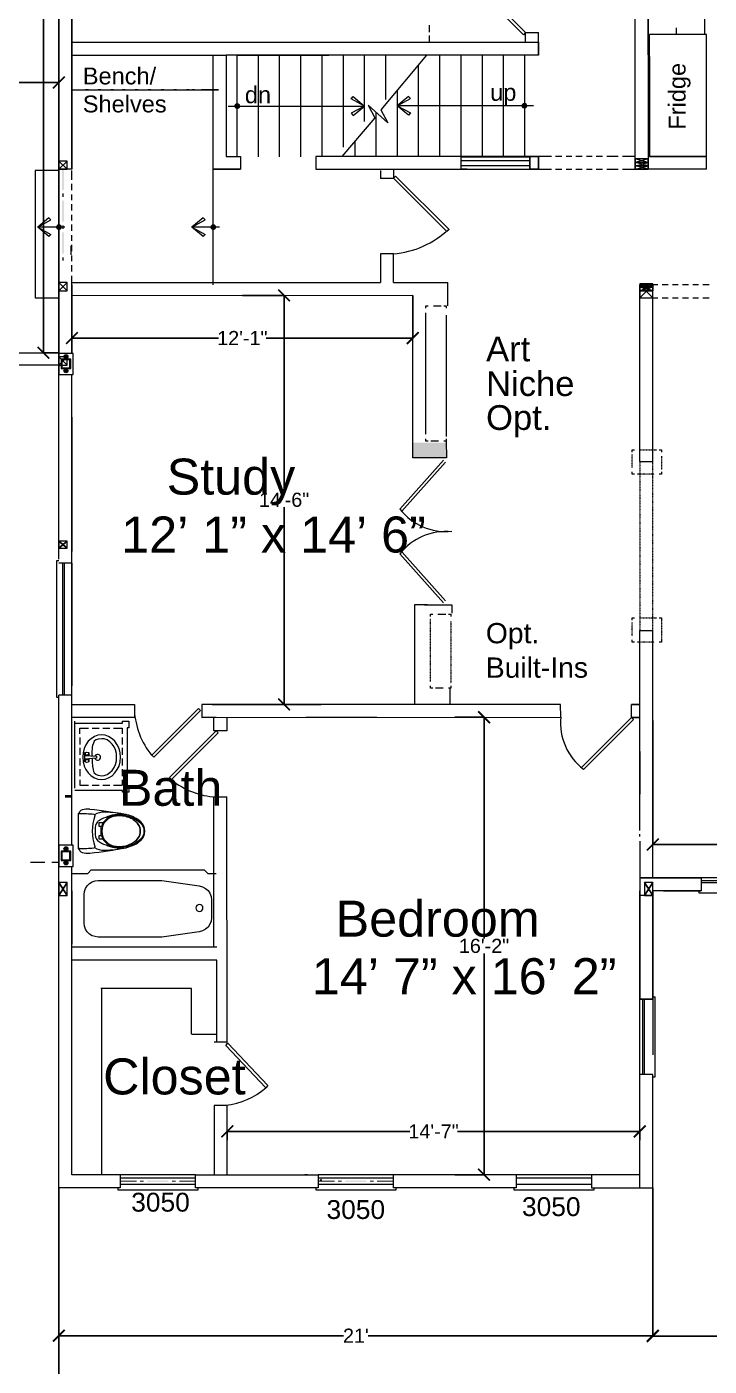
# Model space of a CAD drawing. Header units: inches. Extents: x 38 to 8673, y 1 to 7200.
# Drawn here: x 4279 to 4568, y 742 to 1310 of the extents above; entities that cross this region are included whole.
import ezdxf

# ---------------------------------------------------------------- set-up
doc = ezdxf.new("R2010")
doc.units = ezdxf.units.IN
doc.header["$MEASUREMENT"] = 0
doc.linetypes.add('ACAD_ISO02W100', pattern=[15, 12, -3])
doc.layers.add('PDF2_Layer 1', color=7, linetype='Continuous', true_color=0xffffff)
doc.layers.add('PDF2_Text', color=7, linetype='Continuous')
doc.layers.add('PDF_Text', color=7, linetype='Continuous')
doc.styles.add('PDF Arial', font='arial.ttf')
doc.styles.get("Standard").update_dxf_attribs({"font": 'arial.ttf'})
doc.dimstyles.get("Standard").update_dxf_attribs({"dimtxt": 6, "dimasz": 5, "dimexe": 0.18, "dimexo": 0.0625, "dimgap": 0.09, "dimtad": 0, "dimtih": 1, "dimtoh": 1, "dimdec": 0, "dimzin": 0, "dimdsep": 46, "dimlunit": 4, "dimtxsty": 'Standard', "dimblk": 'ARCHTICK', "dimcen": 0.09, "dimclrd": 3, "dimclre": 3, "dimclrt": 1, "dimadec": 0, "dimazin": 0, "dimtfac": 1, "dimtdec": 0, "dimtofl": 0, "dimtmove": 0, "dimatfit": 3, "dimfxl": 100, "dimtolj": 1, "dimtzin": 0, "dimarcsym": 0})

# ---------------------------------------------------------------- blocks, each defined once
blk = doc.blocks.new('_ArchTick')
at = {"color": 0, "linetype": 'ByBlock', "const_width": 0.15}
blk.add_lwpolyline([(-0.5, -0.5), (0.5, 0.5)], dxfattribs=at)
blk = doc.blocks.new('*D24')
at = {"color": 3, "lineweight": -2, "transparency": 16777216}
for p, q in [((4363.89, 837.52), (4363.89, 841.35)), ((4363.89, 841.17), (4441.28, 841.17)), ((4538.9, 841.17), (4461.51, 841.17)), ((4538.9, 837.52), (4538.9, 841.35))]:
    blk.add_line(p, q, dxfattribs=at)
at = {"layer": 'Defpoints', "color": 0, "transparency": 16777216}
for p in [(4538.9, 841.17), (4363.89, 837.46), (4538.9, 837.46)]:
    blk.add_point(p, dxfattribs=at)
at = {"color": 3, "lineweight": -2, "transparency": 16777216, "xscale": 5, "yscale": 5, "zscale": 5, "rotation": 180}
blk.add_blockref('_ArchTick', (4363.89, 841.17), dxfattribs=at)
at = {"color": 3, "lineweight": -2, "transparency": 16777216, "xscale": 5, "yscale": 5, "zscale": 5}
blk.add_blockref('_ArchTick', (4538.9, 841.17), dxfattribs=at)
at = {"color": 1, "transparency": 16777216, "insert": (4451.39, 841.17), "char_height": 6, "attachment_point": 5}
blk.add_mtext('\\A1;14\'-7"', dxfattribs=at)
blk = doc.blocks.new('*D25')
at = {"color": 3, "lineweight": -2, "transparency": 16777216}
for p, q in [((4460.38, 1016.89), (4472.98, 1016.89)), ((4472.8, 1016.89), (4472.8, 923)), ((4472.8, 822.81), (4472.8, 916.69)), ((4460.48, 822.81), (4472.98, 822.81))]:
    blk.add_line(p, q, dxfattribs=at)
at = {"layer": 'Defpoints', "color": 0, "transparency": 16777216}
for p in [(4460.32, 1016.89), (4472.8, 1016.89), (4460.42, 822.81)]:
    blk.add_point(p, dxfattribs=at)
at = {"color": 3, "lineweight": -2, "transparency": 16777216, "xscale": 5, "yscale": 5, "zscale": 5}
for p, rotation in [((4472.8, 1016.89), 90), ((4472.8, 822.81), 270)]:
    blk.add_blockref('_ArchTick', p, dxfattribs=dict(at, rotation=rotation))
at = {"color": 1, "transparency": 16777216, "insert": (4472.8, 919.85), "char_height": 6, "attachment_point": 5}
blk.add_mtext('\\A1;16\'-2"', dxfattribs=at)
blk = doc.blocks.new('*D26')
at = {"color": 3, "lineweight": -2, "transparency": 16777216}
for p, q in [((4297.94, 1195.75), (4297.94, 1177.6)), ((4442.57, 1195.9), (4442.57, 1177.6)), ((4297.94, 1177.78), (4360.14, 1177.78)), ((4442.57, 1177.78), (4380.37, 1177.78))]:
    blk.add_line(p, q, dxfattribs=at)
at = {"layer": 'Defpoints', "color": 0, "transparency": 16777216}
for p in [(4297.94, 1195.81), (4442.57, 1195.97), (4442.57, 1177.78)]:
    blk.add_point(p, dxfattribs=at)
at = {"color": 3, "lineweight": -2, "transparency": 16777216, "xscale": 5, "yscale": 5, "zscale": 5, "rotation": 180}
blk.add_blockref('_ArchTick', (4297.94, 1177.78), dxfattribs=at)
at = {"color": 3, "lineweight": -2, "transparency": 16777216, "xscale": 5, "yscale": 5, "zscale": 5}
blk.add_blockref('_ArchTick', (4442.57, 1177.78), dxfattribs=at)
at = {"color": 1, "transparency": 16777216, "insert": (4370.26, 1177.78), "char_height": 6, "attachment_point": 5}
blk.add_mtext('\\A1;12\'-1"', dxfattribs=at)
blk = doc.blocks.new('*D27')
at = {"color": 3, "lineweight": -2, "transparency": 16777216}
for p, q in [((4370.32, 1195.89), (4388.16, 1195.89)), ((4387.98, 1195.89), (4387.98, 1112.27)), ((4387.98, 1022.35), (4387.98, 1105.97)), ((4370.32, 1022.35), (4388.16, 1022.35))]:
    blk.add_line(p, q, dxfattribs=at)
at = {"layer": 'Defpoints', "color": 0, "transparency": 16777216}
for p in [(4370.26, 1195.89), (4370.26, 1022.35), (4387.98, 1022.35)]:
    blk.add_point(p, dxfattribs=at)
at = {"color": 3, "lineweight": -2, "transparency": 16777216, "xscale": 5, "yscale": 5, "zscale": 5}
for p, rotation in [((4387.98, 1195.89), 90), ((4387.98, 1022.35), 270)]:
    blk.add_blockref('_ArchTick', p, dxfattribs=dict(at, rotation=rotation))
at = {"color": 1, "transparency": 16777216, "insert": (4387.98, 1109.12), "char_height": 6, "attachment_point": 5}
blk.add_mtext('\\A1;14\'-6"', dxfattribs=at)
blk = doc.blocks.new('*D30')
at = {"color": 3, "lineweight": -2, "transparency": 16777216}
for p, q in [((4544.42, 1001.18), (4544.42, 962.75)), ((4710.42, 1001.79), (4710.42, 962.75)), ((4544.42, 962.93), (4614.97, 962.93)), ((4710.42, 962.93), (4639.86, 962.93))]:
    blk.add_line(p, q, dxfattribs=at)
at = {"layer": 'Defpoints', "color": 0, "transparency": 16777216}
for p in [(4544.42, 1001.24), (4710.42, 1001.85), (4710.42, 962.93)]:
    blk.add_point(p, dxfattribs=at)
at = {"color": 3, "lineweight": -2, "transparency": 16777216, "xscale": 5, "yscale": 5, "zscale": 5, "rotation": 180}
blk.add_blockref('_ArchTick', (4544.42, 962.93), dxfattribs=at)
at = {"color": 3, "lineweight": -2, "transparency": 16777216, "xscale": 5, "yscale": 5, "zscale": 5}
blk.add_blockref('_ArchTick', (4710.42, 962.93), dxfattribs=at)
at = {"color": 1, "transparency": 16777216, "insert": (4627.42, 962.93), "char_height": 6, "attachment_point": 5}
blk.add_mtext('\\A1;13\'-10"', dxfattribs=at)
blk = doc.blocks.new('*D40')
at = {"color": 3, "lineweight": -2, "transparency": 16777216}
for p, q in [((3714.5, 1171.61), (3714.5, 1286.4)), ((3714.5, 1286.22), (3992.94, 1286.22)), ((4292.42, 1286.22), (4013.97, 1286.22)), ((4292.42, 1171.61), (4292.42, 1286.4))]:
    blk.add_line(p, q, dxfattribs=at)
at = {"layer": 'Defpoints', "color": 0, "transparency": 16777216}
for p in [(4292.42, 1286.22), (3714.5, 1171.54), (4292.42, 1171.54)]:
    blk.add_point(p, dxfattribs=at)
at = {"color": 3, "lineweight": -2, "transparency": 16777216, "xscale": 5, "yscale": 5, "zscale": 5, "rotation": 180}
blk.add_blockref('_ArchTick', (3714.5, 1286.22), dxfattribs=at)
at = {"color": 3, "lineweight": -2, "transparency": 16777216, "xscale": 5, "yscale": 5, "zscale": 5}
blk.add_blockref('_ArchTick', (4292.42, 1286.22), dxfattribs=at)
at = {"color": 1, "transparency": 16777216, "insert": (4003.46, 1286.22), "char_height": 6, "attachment_point": 5}
blk.add_mtext('\\A1;48\'-2"', dxfattribs=at)
blk = doc.blocks.new('*D41')
at = {"color": 3, "lineweight": -2, "transparency": 16777216}
for p, q in [((4292.42, 817.23), (4292.42, 754.31)), ((4544.42, 817.23), (4544.42, 754.31)), ((4292.42, 754.49), (4413.19, 754.49)), ((4544.42, 754.49), (4423.65, 754.49))]:
    blk.add_line(p, q, dxfattribs=at)
at = {"layer": 'Defpoints', "color": 0, "transparency": 16777216}
for p in [(4292.42, 817.29), (4544.42, 817.29), (4544.42, 754.49)]:
    blk.add_point(p, dxfattribs=at)
at = {"color": 3, "lineweight": -2, "transparency": 16777216, "xscale": 5, "yscale": 5, "zscale": 5, "rotation": 180}
blk.add_blockref('_ArchTick', (4292.42, 754.49), dxfattribs=at)
at = {"color": 3, "lineweight": -2, "transparency": 16777216, "xscale": 5, "yscale": 5, "zscale": 5}
blk.add_blockref('_ArchTick', (4544.42, 754.49), dxfattribs=at)
at = {"color": 1, "transparency": 16777216, "insert": (4418.42, 754.49), "char_height": 6, "attachment_point": 5}
blk.add_mtext("\\A1;21'", dxfattribs=at)
blk = doc.blocks.new('*D42')
at = {"color": 3, "lineweight": -2, "transparency": 16777216}
for p, q in [((4544.42, 817.23), (4544.42, 754.13)), ((4714.66, 799.23), (4714.66, 754.13)), ((4544.42, 754.31), (4619.42, 754.31)), ((4714.66, 754.31), (4639.65, 754.31))]:
    blk.add_line(p, q, dxfattribs=at)
at = {"layer": 'Defpoints', "color": 0, "transparency": 16777216}
for p in [(4544.42, 817.29), (4714.66, 799.29), (4714.66, 754.31)]:
    blk.add_point(p, dxfattribs=at)
at = {"color": 3, "lineweight": -2, "transparency": 16777216, "xscale": 5, "yscale": 5, "zscale": 5, "rotation": 180}
blk.add_blockref('_ArchTick', (4544.42, 754.31), dxfattribs=at)
at = {"color": 3, "lineweight": -2, "transparency": 16777216, "xscale": 5, "yscale": 5, "zscale": 5}
blk.add_blockref('_ArchTick', (4714.66, 754.31), dxfattribs=at)
at = {"color": 1, "transparency": 16777216, "insert": (4629.54, 754.31), "char_height": 6, "attachment_point": 5}
blk.add_mtext('\\A1;14\'-2"', dxfattribs=at)
blk = doc.blocks.new('*D46')
at = {"color": 3, "lineweight": -2, "transparency": 16777216}
for p, q in [((5356.46, 1013.31), (5356.46, 694.33)), ((4292.42, 817.23), (4292.42, 694.33)), ((4292.42, 694.51), (4814.04, 694.51)), ((5356.46, 694.51), (4834.84, 694.51))]:
    blk.add_line(p, q, dxfattribs=at)
at = {"layer": 'Defpoints', "color": 0, "transparency": 16777216}
for p in [(5356.46, 1013.37), (4292.42, 817.29), (5356.46, 694.51)]:
    blk.add_point(p, dxfattribs=at)
at = {"color": 3, "lineweight": -2, "transparency": 16777216, "xscale": 5, "yscale": 5, "zscale": 5, "rotation": 180}
blk.add_blockref('_ArchTick', (4292.42, 694.51), dxfattribs=at)
at = {"color": 3, "lineweight": -2, "transparency": 16777216, "xscale": 5, "yscale": 5, "zscale": 5}
blk.add_blockref('_ArchTick', (5356.46, 694.51), dxfattribs=at)
at = {"color": 1, "transparency": 16777216, "insert": (4824.44, 694.51), "char_height": 6, "attachment_point": 5}
blk.add_mtext('\\A1;88\'-8"', dxfattribs=at)
blk = doc.blocks.new('*D47')
at = {"color": 3, "lineweight": -2, "transparency": 16777216}
for p, q in [((4292.36, 1663.37), (4285.66, 1663.37)), ((4285.84, 1663.37), (4285.84, 1420.56)), ((4285.84, 1171.54), (4285.84, 1414.35)), ((4292.36, 1171.54), (4285.66, 1171.54))]:
    blk.add_line(p, q, dxfattribs=at)
at = {"layer": 'Defpoints', "color": 0, "transparency": 16777216}
for p in [(4285.84, 1663.37), (4292.42, 1663.37), (4292.42, 1171.54)]:
    blk.add_point(p, dxfattribs=at)
at = {"color": 3, "lineweight": -2, "transparency": 16777216, "xscale": 5, "yscale": 5, "zscale": 5}
for p, rotation in [((4285.84, 1663.37), 90), ((4285.84, 1171.54), 270)]:
    blk.add_blockref('_ArchTick', p, dxfattribs=dict(at, rotation=rotation))
at = {"color": 1, "transparency": 16777216, "insert": (4285.84, 1417.46), "char_height": 6, "attachment_point": 5}
blk.add_mtext("\\A1;41'", dxfattribs=at)
blk = doc.blocks.new('*D53')
at = {"color": 3, "lineweight": -2, "transparency": 16777216}
for p, q in [((4542.48, 1663.37), (5461.17, 1663.37)), ((5460.99, 1663.37), (5460.99, 1234.43)), ((5460.99, 799.29), (5460.99, 1228.23)), ((4930.72, 799.29), (5461.17, 799.29))]:
    blk.add_line(p, q, dxfattribs=at)
at = {"layer": 'Defpoints', "color": 0, "transparency": 16777216}
for p in [(4542.42, 1663.37), (5460.99, 1663.37), (4930.66, 799.29)]:
    blk.add_point(p, dxfattribs=at)
at = {"color": 3, "lineweight": -2, "transparency": 16777216, "xscale": 5, "yscale": 5, "zscale": 5}
for p, rotation in [((5460.99, 1663.37), 90), ((5460.99, 799.29), 270)]:
    blk.add_blockref('_ArchTick', p, dxfattribs=dict(at, rotation=rotation))
at = {"color": 1, "transparency": 16777216, "insert": (5460.99, 1231.33), "char_height": 6, "attachment_point": 5}
blk.add_mtext("\\A1;72'", dxfattribs=at)

msp = doc.modelspace()

# ---------------------------------------------------------------- linework, layer by layer
at = {"lineweight": 0}
for p, q in [((4297.94, 1195.81), (4442.57, 1195.97)), ((4292.42, 1171.37), (4112.42, 1171.37)), ((4292.42, 1166.33), (4112.42, 1166.33)), ((4538.9, 1125.46), (4544.42, 1125.46)), ((4538.9, 1053.67), (4544.42, 1053.67)), ((4358.14, 1011.16), (4358.14, 1016.83))]:
    msp.add_line(p, q, dxfattribs=at)
at = {"layer": 'PDF2_Layer 1', "linetype": 'ACAD_ISO02W100', "lineweight": 0, "ltscale": 0.005}
for p, q in [((4538.9, 1125.46), (4538.9, 1053.67)), ((4544.42, 1053.67), (4544.42, 1125.46))]:
    msp.add_line(p, q, dxfattribs=at)
at = {"layer": 'PDF2_Layer 1', "lineweight": 0}
for points in [[(4290.42, 1663.37), (4290.42, 1639.37), (4290.42, 1663.37), (4542.42, 1663.37), (4542.42, 1249.37), (4536.9, 1250.81), (4542.42, 1252.33), (4536.9, 1253.85)], [(4567.22, 1249.37), (4536.9, 1249.37), (4536.9, 1657.85), (4297.94, 1657.85), (4297.94, 1639.37), (4297.94, 1663.37)], [(4292.42, 1447.45), (4292.42, 1245.37), (4292.42, 1447.45)], [(4566.42, 1306.54), (4566.42, 1414.32)], [(4542.42, 1298.01), (4542.42, 1328.01), (4542.42, 1298.01)], [(4542.42, 1327.93), (4542.42, 1297.93)], [(4297.94, 1303.37), (4495.94, 1303.37), (4495.94, 1307.37)], [(4449.54, 1310.57), (4449.54, 1307.61)], [(4490.42, 1303.37), (4490.42, 1307.37), (4495.94, 1307.37)], [(4554.42, 1306.49), (4554.42, 1309.45)], [(4367.86, 1303.37), (4406.82, 1303.37)], [(4401.94, 1303.37), (4406.82, 1303.37)], [(4449.54, 1306.09), (4449.54, 1303.37)], [(4495.94, 1303.37), (4495.94, 1297.85), (4495.94, 1303.37)], [(4567.22, 1254.81), (4567.22, 1306.54), (4542.98, 1306.54)], [(4542.98, 1259.37), (4542.98, 1306.54)], [(4297.94, 1297.85), (4363.46, 1297.85)], [(4357.94, 1249.37), (4357.94, 1297.85)], [(4495.94, 1297.85), (4363.46, 1297.85), (4363.46, 1254.81), (4369.46, 1254.81), (4369.46, 1249.37)], [(4367.94, 1297.85), (4406.9, 1297.85)], [(4368.08, 1254.72), (4368.08, 1297.76)], [(4375.86, 1297.85), (4406.82, 1297.85)], [(4377.12, 1254.72), (4377.12, 1297.76)], [(4386.08, 1254.72), (4386.08, 1297.76)], [(4395.12, 1254.72), (4395.12, 1297.76)], [(4404.08, 1254.72), (4404.08, 1297.76)], [(4448.34, 1297.85), (4428.98, 1274.65), (4431.94, 1269.05), (4423.62, 1276.57), (4426.42, 1271.21), (4412.42, 1254.81)], [(4413.12, 1258.8), (4413.12, 1297.76)], [(4422.08, 1269.6), (4422.08, 1297.76)], [(4431.12, 1279.04), (4431.12, 1297.76)], [(4453.94, 1297.85), (4453.94, 1254.81)], [(4462.9, 1297.85), (4462.9, 1254.81)], [(4471.94, 1297.85), (4471.94, 1254.81)], [(4480.9, 1297.85), (4480.9, 1254.81)], [(4489.94, 1297.85), (4489.94, 1254.81)], [(4542.98, 1297.29), (4542.98, 1254.81), (4567.22, 1254.81)], [(4444.9, 1293.77), (4444.9, 1254.81)], [(4292.42, 1268.49), (4292.42, 1281.21)], [(4297.64, 1283.09), (4304.94, 1283.09), (4303.68, 1283.09), (4310.19, 1283.09), (4309.06, 1283.09), (4315.53, 1283.09), (4314.4, 1283.09), (4320.53, 1283.09), (4319.4, 1283.09), (4325.87, 1283.09), (4324.74, 1283.09), (4331.42, 1283.09), (4330.29, 1283.09), (4337, 1283.09), (4335.87, 1283.09), (4342.34, 1283.09), (4341.21, 1283.09), (4347.72, 1283.09), (4346.59, 1283.09), (4349.95, 1283.09), (4348.82, 1283.09), (4354.79, 1283.09), (4353.66, 1283.09), (4360.17, 1283.09), (4353, 1283.09), (4358.51, 1283.09)], [(4364.24, 1276.24), (4422.08, 1276.24), (4416.48, 1273.2), (4417.28, 1272.24), (4422.08, 1276.24), (4416.48, 1279.28), (4417.28, 1280.24), (4422.08, 1276.24)], [(4435.94, 1282.97), (4435.94, 1254.81)], [(4493.78, 1276.33), (4435.94, 1276.33), (4441.54, 1279.37), (4440.74, 1280.33), (4435.94, 1276.33), (4441.54, 1273.29), (4440.74, 1272.33), (4435.94, 1276.33)], [(4426.9, 1273.53), (4426.9, 1254.81)], [(4417.94, 1261.29), (4417.94, 1254.81)], [(4295.94, 1249.37), (4292.42, 1252.81)], [(4292.42, 1249.37), (4295.94, 1252.81)], [(4495.94, 1254.81), (4401.46, 1254.81), (4401.46, 1249.37), (4495.94, 1249.37)], [(4465.68, 1249.46), (4463.04, 1249.46), (4463.04, 1254.72)], [(4463.2, 1254.72), (4492.18, 1254.72)], [(4463.2, 1253.17), (4492.18, 1253.17)], [(4463.2, 1251.02), (4492.18, 1251.02)], [(4496.09, 1249.46), (4492.17, 1249.46), (4492.17, 1254.72), (4492.17, 1249.46)], [(4496.1, 1254.72), (4492.18, 1254.72)], [(4496.1, 1249.46), (4496.1, 1254.72), (4492.18, 1254.72)], [(4495.94, 1249.37), (4495.94, 1254.81)], [(4501.38, 1254.81), (4495.94, 1254.81)], [(4505.78, 1254.81), (4503.14, 1254.81)], [(4510.02, 1254.81), (4507.62, 1254.81)], [(4514.42, 1254.81), (4511.78, 1254.81)], [(4518.66, 1254.81), (4516.26, 1254.81)], [(4523.06, 1254.81), (4520.42, 1254.81)], [(4527.3, 1254.81), (4524.9, 1254.81)], [(4529.7, 1254.81), (4527.06, 1254.81)], [(4536.9, 1254.81), (4531.54, 1254.81)], [(4542.42, 1253.85), (4536.9, 1252.33)], [(4536.9, 1249.37), (4542.42, 1250.81), (4536.9, 1252.33)], [(4567.22, 1249.37), (4567.22, 1254.81), (4542.42, 1254.81)], [(4292.42, 1248.81), (4282.42, 1248.81), (4282.42, 1194.81), (4292.42, 1194.81)], [(4297.94, 1249.37), (4292.42, 1249.37)], [(4292.42, 1244.97), (4292.42, 1248.81)], [(4297.94, 1244.97), (4297.94, 1248.81)], [(4357.94, 1200.42), (4357.94, 1249.37), (4369.46, 1249.37)], [(4434.43, 1249.46), (4434.43, 1245.46), (4428.91, 1245.46)], [(4428.91, 1248.92), (4428.91, 1245.46)], [(4463.2, 1249.46), (4492.18, 1249.46)], [(4495.94, 1249.37), (4501.38, 1249.37)], [(4503.14, 1249.37), (4505.78, 1249.37)], [(4507.62, 1249.37), (4510.02, 1249.37)], [(4511.78, 1249.37), (4514.42, 1249.37)], [(4516.26, 1249.37), (4518.66, 1249.37)], [(4520.42, 1249.37), (4523.06, 1249.37)], [(4524.9, 1249.37), (4527.3, 1249.37)], [(4527.06, 1249.37), (4529.7, 1249.37)], [(4531.54, 1249.37), (4536.9, 1249.37)], [(4292.42, 1240.57), (4292.42, 1243.21)], [(4297.94, 1240.57), (4297.94, 1243.21)], [(4292.42, 1236.33), (4292.42, 1238.73)], [(4292.42, 1231.93), (4292.42, 1234.57)], [(4297.94, 1236.33), (4297.94, 1238.73)], [(4297.94, 1231.93), (4297.94, 1234.57)], [(4294.98, 1224.81), (4283.46, 1224.81), (4288.98, 1227.93), (4288.18, 1228.81), (4283.46, 1224.81), (4288.98, 1221.77), (4288.18, 1220.81), (4283.46, 1224.81)], [(4292.42, 1227.69), (4292.42, 1230.09)], [(4297.94, 1227.69), (4297.94, 1230.09)], [(4360.5, 1224.81), (4348.9, 1224.81), (4354.5, 1227.93), (4353.7, 1228.81), (4348.9, 1224.81), (4354.5, 1221.77), (4353.7, 1220.81), (4348.9, 1224.81)], [(4292.42, 1223.29), (4292.42, 1225.93)], [(4297.94, 1223.29), (4297.94, 1225.93)], [(4292.42, 1219.05), (4292.42, 1221.45)], [(4292.42, 1214.65), (4292.42, 1217.29)], [(4297.7, 1213.13), (4297.7, 1215.21), (4297.7, 1216.89)], [(4297.94, 1219.05), (4297.94, 1221.45)], [(4297.94, 1214.65), (4297.94, 1217.29)], [(4292.42, 1171.37), (4292.42, 1213.37), (4292.42, 1205.85)], [(4292.42, 1210.41), (4292.42, 1212.81)], [(4297.94, 1210.41), (4297.94, 1212.81)], [(4428.91, 1213.46), (4428.91, 1201.42)], [(4434.43, 1201.42), (4434.43, 1213.46), (4428.91, 1213.46)], [(4292.42, 1206.01), (4292.42, 1208.65)], [(4292.42, 1083.93), (4292.42, 1205.85)], [(4297.94, 1206.01), (4297.94, 1208.65)], [(4292.42, 1200.33), (4292.42, 1204.17)], [(4295.94, 1197.81), (4292.42, 1201.33)], [(4292.42, 1197.81), (4295.94, 1201.33)], [(4297.94, 1200.33), (4297.94, 1204.17)], [(4297.94, 1201.42), (4428.91, 1201.42)], [(4434.43, 1201.42), (4457.5, 1201.42)], [(4457.5, 1191.39), (4457.5, 1201.42)], [(4538.9, 1200.81), (4544.42, 1199.37), (4538.9, 1197.85)], [(4538.9, 1200.33), (4544.42, 1197.85), (4538.9, 1199.37), (4544.42, 1200.81)], [(4544.42, 1199.33), (4544.42, 1200.33), (4538.9, 1200.33), (4538.9, 1199.33)], [(4538.9, 1197.85), (4544.42, 1200.33), (4538.9, 1194.81)], [(4538.9, 1200.33), (4544.42, 1194.81)], [(4546.58, 1200.33), (4544.42, 1200.33)], [(4550.98, 1200.33), (4548.34, 1200.33)], [(4555.22, 1200.33), (4552.82, 1200.33)], [(4559.62, 1200.33), (4556.98, 1200.33)], [(4563.86, 1200.33), (4561.46, 1200.33)], [(4568.26, 1200.33), (4565.62, 1200.33)], [(4456.76, 1134.04), (4456.84, 1127), (4442.65, 1127), (4442.58, 1194.81)], [(4538.9, 1125.46), (4538.9, 1198.34)], [(4544.42, 1125.46), (4544.42, 1198.33)], [(4544.42, 1194.81), (4546.58, 1194.81)], [(4548.34, 1194.81), (4550.98, 1194.81)], [(4552.82, 1194.81), (4555.22, 1194.81)], [(4556.98, 1194.81), (4559.62, 1194.81)], [(4561.46, 1194.81), (4563.86, 1194.81)], [(4565.62, 1194.81), (4568.26, 1194.81)], [(4448.09, 1190.48), (4448.09, 1191.48), (4449.09, 1191.48)], [(4448.09, 1137.05), (4448.09, 1188.47)], [(4451.32, 1191.48), (4454.65, 1191.48)], [(4455.76, 1191.48), (4456.76, 1191.48), (4456.76, 1190.48)], [(4456.76, 1187.46), (4456.76, 1136.04)], [(4297.94, 1081.77), (4297.94, 1162.33)], [(4297.94, 1144.28), (4297.94, 1089.02)], [(4297.94, 1089.02), (4297.94, 1144.28), (4297.94, 1089.02)], [(4449.09, 1134.04), (4448.09, 1134.04), (4448.09, 1135.04)], [(4453.54, 1134.04), (4450.2, 1134.04)], [(4456.76, 1135.04), (4456.76, 1134.04), (4455.76, 1134.04)], [(4455.56, 1125.94), (4437.03, 1105.19), (4437.91, 1104.33), (4456.44, 1125.08)], [(4535.7, 1129.32), (4535.7, 1130.32), (4536.7, 1130.32)], [(4547.1, 1130.32), (4548.1, 1130.32), (4548.1, 1129.32)], [(4536.7, 1120.03), (4535.7, 1120.03), (4535.7, 1121.03)], [(4548.1, 1121.03), (4548.1, 1120.03), (4547.1, 1120.03)], [(4297.94, 1106.42), (4297.94, 1087.19)], [(4455.56, 1065.44), (4437.03, 1086.19), (4437.91, 1087.05), (4456.44, 1066.3)], [(4291.46, 1083.29), (4291.46, 1025.37), (4292.42, 1025.37)], [(4292.42, 1083.29), (4291.46, 1083.29)], [(4297.94, 1082.33), (4292.42, 1082.33)], [(4293.94, 1082.33), (4293.94, 1026.33)], [(4294.66, 1082.33), (4294.66, 1026.33)], [(4297.94, 962.57), (4297.94, 1026.33), (4297.94, 1082.33), (4297.94, 1030.25)], [(4448.76, 1064.65), (4443.24, 1064.65), (4443.24, 1022.35)], [(4447.56, 1064.65), (4459.17, 1064.65), (4459.17, 1061.09)], [(4450.04, 1059.57), (4450.04, 1060.57), (4451.04, 1060.57)], [(4453.26, 1060.57), (4456.59, 1060.57)], [(4457.7, 1060.57), (4458.7, 1060.57), (4458.7, 1059.57)], [(4535.7, 1058.02), (4535.7, 1059.02), (4536.7, 1059.02)], [(4547.1, 1059.02), (4548.1, 1059.02), (4548.1, 1058.02)], [(4538.9, 969.31), (4538.9, 1053.67)], [(4544.42, 948.81), (4544.42, 1053.67)], [(4536.7, 1048.73), (4535.7, 1048.73), (4535.7, 1049.73)], [(4548.1, 1049.73), (4548.1, 1048.73), (4547.1, 1048.73)], [(4451.04, 1029.17), (4450.04, 1029.17), (4450.04, 1030.17)], [(4455.48, 1029.17), (4452.15, 1029.17)], [(4458.7, 1030.17), (4458.7, 1029.17), (4457.7, 1029.17)], [(4458.5, 1022.35), (4458.5, 1028.89)], [(4318.42, 822.81), (4318.42, 817.29), (4292.42, 817.29), (4292.42, 1026.33)], [(4297.94, 1026.33), (4292.42, 1026.33)], [(4297.94, 1022.35), (4324.45, 1022.35), (4324.45, 1016.83), (4297.94, 1016.83)], [(4357.51, 1022.35), (4403.65, 1022.35)], [(4367.91, 1022.35), (4385.11, 1022.35)], [(4535.31, 1016.83), (4538.9, 1016.83), (4535.31, 1016.83), (4535.31, 1022.35), (4538.9, 1022.35), (4535.31, 1022.35)], [(4299.14, 1014.36), (4319.38, 1014.36), (4319.38, 1015.16)], [(4299.22, 986.74), (4299.22, 1015.22)], [(4301.38, 1009.88), (4301.38, 1012.28), (4305.06, 1012.28)], [(4306.58, 1012.28), (4309.54, 1012.28)], [(4311.06, 1012.28), (4314.11, 1012.28)], [(4315.54, 1012.28), (4319.22, 1012.28)], [(4319.22, 1012.28), (4319.22, 1009.88)], [(4319.38, 1015.16), (4322.1, 1015.16)], [(4322.1, 1012.36), (4321.38, 1012.36)], [(4321.38, 1012.36), (4321.38, 987.88), (4322.1, 987.88), (4322.1, 985.16)], [(4322.1, 1015.16), (4322.1, 1012.36)], [(4359.09, 1016.83), (4353.06, 1016.83)], [(4363.66, 1016.83), (4363.66, 1011.16), (4358.14, 1011.16)], [(4427.31, 1016.83), (4397.23, 1016.83)], [(4538.9, 1000.81), (4538.9, 1015.45)], [(4301.38, 1008.36), (4301.38, 1005.4)], [(4306.9, 994.76), (4307.06, 993.88), (4307.46, 993.24), (4308.1, 992.68), (4308.18, 992.6), (4309.14, 992.28), (4310.58, 992.04), (4311.62, 992.12), (4312.9, 992.6), (4314.1, 993.4), (4315.06, 994.36), (4315.86, 995.56), (4316.42, 996.84), (4316.82, 998.36), (4316.9, 999.96), (4316.82, 1001.48), (4316.42, 1003), (4315.86, 1004.28), (4315.06, 1005.48), (4314.1, 1006.52), (4312.9, 1007.24), (4311.62, 1007.72), (4310.58, 1007.8), (4309.14, 1007.64), (4308.18, 1007.24), (4308.1, 1007.24), (4307.46, 1006.68), (4307.06, 1005.96), (4306.82, 1005.16)], [(4319.22, 1008.36), (4319.22, 1005.4)], [(4301.38, 1003.88), (4301.38, 1000.92)], [(4303.46, 997.96), (4303.46, 1001.88), (4303.78, 1001.88)], [(4304.9, 1001.88), (4305.14, 1001.88), (4305.14, 1000.6)], [(4306.58, 1000.6), (4306.58, 1000.52), (4306.58, 1001.96), (4306.74, 1003.88), (4306.82, 1005.16)], [(4319.22, 1003.88), (4319.22, 1000.92)], [(4538.9, 968.81), (4538.9, 1002.33), (4538.9, 984.25)], [(4301.38, 999.4), (4301.38, 996.36)], [(4301.38, 994.92), (4301.38, 991.88)], [(4303.78, 997.96), (4303.47, 997.96)], [(4305.14, 999.24), (4305.14, 997.96), (4304.9, 997.96)], [(4306.58, 999.4), (4306.58, 997.96), (4306.74, 995.96), (4306.9, 994.76)], [(4319.22, 999.4), (4319.22, 996.36)], [(4319.22, 994.92), (4319.22, 991.88)], [(4301.38, 990.36), (4301.38, 988.04), (4305.06, 988.04)], [(4319.22, 990.36), (4319.22, 988.04)], [(4319.38, 985.16), (4319.38, 985.88), (4299.14, 985.88)], [(4306.58, 988.04), (4309.54, 988.04)], [(4311.06, 988.04), (4314.11, 988.04)], [(4315.54, 988.04), (4319.22, 988.04)], [(4322.1, 985.16), (4319.38, 985.16)], [(4358.14, 919.16), (4358.14, 983.16), (4363.66, 983.16)], [(4363.89, 878.59), (4363.66, 983.16)], [(4300.66, 975.96), (4300.66, 961.24)], [(4311.14, 972.04), (4309.38, 972.04), (4309.38, 970.68), (4310.98, 970.68)], [(4310.98, 966.52), (4309.38, 966.52), (4309.38, 965.24), (4311.14, 965.24)], [(4310.42, 966.52), (4310.42, 970.68)], [(4538.9, 966.33), (4538.9, 967.33)], [(4538.9, 964.33), (4538.9, 920.65)], [(4286.42, 955.29), (4280.42, 955.29)], [(4292.42, 955.29), (4289.46, 955.29)], [(4297.94, 822.81), (4297.94, 905.85), (4297.94, 953.61)], [(4297.94, 950.6), (4304.66, 950.6), (4306.1, 952.12), (4354.1, 952.12), (4355.62, 950.6), (4359.14, 950.6)], [(4652.42, 948.81), (4649.96, 948.81), (4647.88, 948.81), (4646.33, 948.81), (4644.25, 948.81), (4636.55, 948.81), (4634.47, 948.81), (4625.11, 948.81), (4623.03, 948.81), (4620.86, 948.81), (4618.78, 948.81), (4611.83, 948.81), (4609.75, 948.81), (4602.75, 948.81), (4600.67, 948.81), (4596.9, 948.81), (4564.9, 948.81), (4538.9, 948.81), (4564.9, 948.81), (4564.9, 943.29), (4544.42, 943.29), (4544.42, 897.29), (4538.9, 897.29), (4538.9, 943.29)], [(4564.9, 947.61), (4596.9, 947.61)], [(4564.9, 946.81), (4596.9, 946.81)], [(4297.94, 943.29), (4297.94, 920.65)], [(4548.9, 943.29), (4564.9, 943.29)], [(4563.94, 943.29), (4563.94, 942.33), (4597.94, 942.33), (4597.94, 943.29)], [(4359.37, 919.29), (4298.05, 919.29)], [(4359.37, 879.1), (4359.37, 913.77), (4298.05, 913.77)], [(4544.42, 914.81), (4544.42, 873.61)], [(4348.72, 882.54), (4348.72, 901.77), (4310.28, 901.77)], [(4310.5, 901.77), (4310.5, 822.67)], [(4544.42, 898.33), (4545.46, 898.33)], [(4545.46, 864.33), (4545.46, 898.33)], [(4518.42, 822.81), (4518.42, 817.29), (4544.42, 817.29), (4544.42, 865.29), (4538.9, 865.29), (4538.9, 897.29)], [(4540.18, 865.29), (4540.18, 897.29)], [(4540.9, 865.29), (4540.9, 897.29)], [(4359.39, 882.32), (4348.72, 882.32)], [(4358.37, 879.11), (4363.89, 879.11)], [(4538.9, 817.29), (4538.9, 865.29)], [(4544.42, 864.33), (4545.46, 864.33)], [(4363.89, 852.1), (4358.37, 852.1), (4358.37, 822.81)], [(4363.89, 822.81), (4363.89, 852.1)], [(4350.42, 822.81), (4318.42, 822.81), (4297.94, 822.81)], [(4318.42, 821.53), (4350.42, 821.53)], [(4318.42, 818.81), (4350.42, 818.81)], [(4397.94, 822.81), (4396.82, 822.81)], [(4538.9, 822.81), (4518.42, 822.81), (4486.42, 822.81), (4434.42, 822.81), (4402.42, 822.81)], [(4402.42, 821.53), (4434.42, 821.53)], [(4402.42, 818.81), (4434.42, 818.81)], [(4486.42, 822.81), (4486.42, 817.29), (4434.42, 817.29), (4434.42, 822.81)], [(4486.42, 821.53), (4518.42, 821.53)], [(4486.42, 818.81), (4518.42, 818.81)], [(4317.46, 817.29), (4317.46, 816.33), (4351.46, 816.33), (4351.46, 817.29)], [(4401.46, 817.29), (4401.46, 816.33), (4435.46, 816.33), (4435.46, 817.29)], [(4485.46, 817.29), (4485.46, 816.33), (4519.46, 816.33), (4519.46, 817.29)]]:
    msp.add_lwpolyline(points, dxfattribs=at)
for points in [[(4297.94, 1447.45), (4297.94, 1249.37)], [(4489.54, 1306.49), (4466.9, 1329.13), (4467.78, 1330.01), (4490.42, 1307.37)], [(4292.42, 1249.37), (4295.94, 1249.37), (4295.94, 1252.81), (4292.42, 1252.81)], [(4542.42, 1253.85), (4536.9, 1253.85), (4536.9, 1252.33), (4542.42, 1252.33)], [(4542.42, 1252.33), (4536.9, 1252.33), (4536.9, 1250.81), (4542.42, 1250.81)], [(4542.42, 1250.81), (4536.9, 1250.81), (4536.9, 1249.37), (4542.42, 1249.37)], [(4364.9, 1249.37), (4357.94, 1249.37), (4369.46, 1249.37)], [(4435.31, 1246.5), (4457.95, 1223.86), (4456.99, 1222.98), (4434.43, 1245.62)], [(4292.42, 1197.81), (4295.94, 1197.81), (4295.94, 1201.33), (4292.42, 1201.33)], [(4297.94, 1200.33), (4297.94, 1171.29)], [(4544.42, 1200.81), (4538.9, 1200.81), (4538.9, 1199.37), (4544.42, 1199.37)], [(4538.9, 1194.81), (4544.42, 1194.81), (4544.42, 1200.33), (4538.9, 1200.33)], [(4544.42, 1197.85), (4538.9, 1197.85), (4538.9, 1200.33), (4544.42, 1200.33)], [(4544.42, 1199.37), (4538.9, 1199.37), (4538.9, 1197.85), (4544.42, 1197.85)], [(4298.42, 1171.29), (4292.42, 1171.29), (4292.42, 1162.33), (4298.42, 1162.33)], [(4292.42, 1169.85), (4295.94, 1166.33)], [(4295.94, 1169.85), (4292.42, 1166.33)], [(4292.42, 1166.33), (4295.94, 1166.33), (4295.94, 1169.85), (4292.42, 1169.85)], [(4292.42, 1166.33), (4295.94, 1166.33), (4295.94, 1169.85), (4292.42, 1169.85)], [(4297.46, 1168.81), (4293.46, 1168.81), (4293.46, 1164.81), (4297.46, 1164.81)], [(4297.14, 1168.49), (4293.7, 1168.49), (4293.7, 1165.13), (4297.14, 1165.13)], [(4295.7, 1170.33), (4295.14, 1170.33), (4294.82, 1169.85), (4295.14, 1169.29), (4295.7, 1169.29), (4296.02, 1169.85)], [(4295.7, 1163.29), (4295.14, 1163.29), (4294.82, 1163.85), (4295.14, 1164.33), (4295.7, 1164.33), (4296.02, 1163.85)], [(4292.42, 1091.6), (4295.94, 1088.61)], [(4295.94, 1091.6), (4292.42, 1088.61)], [(4292.42, 1088.61), (4295.94, 1088.61), (4295.94, 1091.6), (4292.42, 1091.6)], [(4292.42, 1088.61), (4295.94, 1088.61), (4295.94, 1091.6), (4292.42, 1091.6)], [(4331.84, 1000.8), (4351.68, 1020.64), (4352.56, 1019.76), (4332.72, 999.92)], [(4505.31, 1022.35), (4353.06, 1022.35), (4353.06, 1016.83), (4505.34, 1016.91)], [(4536.27, 1015.95), (4514.99, 994.75), (4514.11, 995.63), (4535.31, 1016.83)], [(4544.42, 1015.45), (4544.42, 999.77)], [(4307.54, 1008.76), (4306.1, 1007.8), (4304.9, 1006.68), (4303.86, 1005.24), (4303.14, 1003.64), (4302.74, 1001.8), (4302.58, 999.96), (4302.74, 998.04), (4303.14, 996.2), (4303.86, 994.68), (4304.9, 993.24), (4306.1, 992.04), (4307.54, 991.16), (4308.98, 990.6), (4310.58, 990.44), (4312.1, 990.6), (4313.54, 991.16), (4314.98, 992.04), (4316.18, 993.24), (4317.22, 994.68), (4317.94, 996.2), (4318.42, 998.04), (4318.58, 999.96), (4318.42, 1001.8), (4317.94, 1003.64), (4317.22, 1005.24), (4316.18, 1006.68), (4314.98, 1007.8), (4313.54, 1008.76), (4312.1, 1009.24), (4310.58, 1009.4), (4308.98, 1009.24)], [(4340.18, 990.44), (4360.02, 1010.28), (4359.14, 1011.16), (4339.3, 991.32)], [(4308.42, 1000.36), (4308.42, 999.48), (4303.46, 999.16), (4303.46, 1000.68)], [(4298.42, 962.57), (4292.42, 962.57), (4292.42, 953.61), (4298.42, 953.61)], [(4295.7, 961.61), (4295.14, 961.61), (4294.82, 961.05), (4295.14, 960.57), (4295.7, 960.57), (4296.02, 961.05)], [(4297.46, 960.09), (4293.46, 960.09), (4293.46, 956.09), (4297.46, 956.09)], [(4297.14, 959.77), (4293.7, 959.77), (4293.7, 956.41), (4297.14, 956.41)], [(4295.7, 954.57), (4295.14, 954.57), (4294.82, 955.05), (4295.14, 955.61), (4295.7, 955.61), (4296.02, 955.05)], [(4292.42, 946.81), (4295.94, 941.29)], [(4295.94, 946.81), (4292.42, 941.29)], [(4292.42, 941.29), (4295.94, 941.29), (4295.94, 946.81), (4292.42, 946.81)], [(4292.42, 941.29), (4295.94, 941.29), (4295.94, 946.81), (4292.42, 946.81)], [(4357.14, 939.4), (4357.14, 931.8), (4356.98, 930.44), (4356.5, 929.08), (4355.7, 927.88), (4354.58, 926.92), (4353.38, 926.28), (4351.94, 925.88), (4336.1, 923.64), (4309.14, 923.64), (4307.78, 923.8), (4306.5, 924.2), (4305.38, 924.92), (4304.42, 925.88), (4303.7, 927), (4303.3, 928.28), (4303.14, 929.64), (4303.14, 941.64), (4303.3, 943), (4303.7, 944.2), (4304.42, 945.4), (4305.38, 946.36), (4306.5, 947), (4307.78, 947.48), (4309.14, 947.64), (4336.1, 947.64), (4351.94, 945.4), (4353.38, 945), (4354.58, 944.28), (4355.7, 943.32), (4356.5, 942.2), (4356.98, 940.84)], [(4540.9, 946.81), (4544.42, 941.29)], [(4544.42, 946.81), (4540.9, 941.29)], [(4540.9, 941.29), (4544.42, 941.29), (4544.42, 946.81), (4540.9, 946.81)], [(4540.9, 941.29), (4544.42, 941.29), (4544.42, 946.81), (4540.9, 946.81)], [(4538.9, 897.29), (4544.42, 897.29), (4544.42, 941.29), (4538.9, 941.29)], [(4380.18, 859.69), (4363.22, 877.64), (4364.1, 878.57), (4381.06, 860.62)], [(4350.42, 817.29), (4350.42, 822.81), (4402.42, 822.81), (4402.42, 817.29)], [(4403.78, 820.81), (4403.3, 820.33)]]:
    msp.add_lwpolyline(points, close=True, dxfattribs=at)
at = {"layer": 'PDF2_Layer 1', "linetype": 'ACAD_ISO02W100', "lineweight": 0, "ltscale": 0.005}
for points in [[(4535.7, 1122.68), (4535.7, 1128.49)], [(4538.78, 1130.32), (4546.06, 1130.32)], [(4548.1, 1127.66), (4548.1, 1121.86)], [(4545.02, 1120.03), (4537.74, 1120.03)], [(4450.04, 1032.13), (4450.04, 1058.59)], [(4458.7, 1057.61), (4458.7, 1031.15)], [(4535.7, 1051.38), (4535.7, 1057.19)], [(4538.78, 1059.02), (4546.06, 1059.02)], [(4548.1, 1059.02), (4548.1, 1048.73)], [(4545.02, 1048.73), (4537.74, 1048.73)]]:
    msp.add_lwpolyline(points, dxfattribs=at)
at = {"layer": 'PDF2_Layer 1', "lineweight": 0}
for points in [[(4307.72, 999.44, 0.359105), (4309.11, 998.7, 0.358695), (4310.1, 999.93, 0.358636), (4309.09, 1001.14, 0.358748), (4307.71, 1000.38)], [(4301.01, 976.19, 0.227585), (4300.77, 976.14, 0.228442), (4300.66, 975.92)], [(4301.19, 976.04, 0.200061), (4300.99, 975.96, 0.200592), (4300.9, 975.76)], [(4307.62, 975.49, -0.232385), (4307.66, 975.03, 0.165834), (4307.68, 962.09, -0.230968), (4307.6, 961.65, 0.156988), (4311.74, 960.53)], [(4311.75, 976.59, 0.157077), (4307.6, 975.47, 0.232264), (4307.22, 975.72)], [(4319.95, 975.72, 0.031464), (4316.04, 975.53, 0.09847), (4308.82, 972.59)], [(4316.71, 974.99, 0.396449), (4310.67, 968.56, 0.396383), (4316.71, 962.13)], [(4323.93, 973.51, 0.020805), (4322.08, 974.37, 0.094964), (4316.7, 975.05)], [(4322.07, 962.83, 0.021157), (4323.92, 963.68, 0.281418), (4326.91, 968.56, 0.281453), (4323.92, 973.44, -0.281453), (4326.91, 968.56, -0.281418), (4323.92, 963.68)], [(4327.08, 965.16, 0.221218), (4328.66, 968.56, 0.221114), (4327.08, 971.96)], [(4327.14, 964.64, 0.21438), (4328.9, 968.56, 0.214346), (4327.14, 972.48)], [(4300.66, 961.2, 0.227336), (4300.77, 960.98, 0.226325), (4301, 960.93)], [(4300.91, 961.44, 0.200272), (4300.99, 961.24, 0.199198), (4301.19, 961.16)], [(4302.28, 959.51, 0.103511), (4305.57, 959.22, 0.01955), (4320.91, 961.55)], [(4308.83, 964.53, 0.09848), (4316.07, 961.59, 0.031374), (4319.95, 961.4)]]:
    msp.add_lwpolyline(points, format="xyb", dxfattribs=at)
msp.add_lwpolyline([(4353.55, 936, 0.414358), (4352.06, 937.48, 0.414282), (4350.58, 936, 0.414189), (4352.06, 934.52, 0.414265)], format="xyb", close=True, dxfattribs=at)
for centre, radius in [((4295.42, 1169.89), 0.84), ((4295.42, 1169.89), 0.519), ((4295.42, 1169.89), 0.281), ((4295.42, 1163.89), 0.84), ((4295.42, 1163.89), 0.519), ((4295.42, 1163.89), 0.281), ((4304.31, 1001.43), 0.694), ((4304.31, 998.39), 0.694), ((4295.42, 961.09), 0.84), ((4295.42, 961.09), 0.52), ((4295.42, 961.09), 0.281), ((4295.42, 955.09), 0.84), ((4295.42, 955.09), 0.52), ((4295.42, 955.09), 0.281)]:
    msp.add_circle(centre, radius, dxfattribs=at)
for centre, radius, start, end in [((4430.71, 1253.35), 40.04, 275.2239, 312.7231), ((4456.7, 1120.7), 25.04, 218.2054, 275.514), ((4456.7, 1070.68), 25.04, 84.4825, 141.7923), ((4357.54, 1021.64), 33.15, 183.3341, 218.9643), ((4529.99, 1014.55), 24.76, 174.5323, 232.7974), ((4361.02, 1016.15), 33.15, 231.0363, 266.6653), ((4302.94, 975.68), 2.04, 106.955, 177.009), ((4304.62, 969.93), 8.03, 83.2256, 106.9643), ((4283.21, 779.75), 199.33, 79.0132, 83.5522), ((4299.76, 876.14), 99.82, 85.7032, 89.1938), ((4309.67, 971.28), 1.48, 123.2929, 164.7433), ((4317.1, 968.56), 6.84, 93.5161, 162.1644), ((4309.67, 917.52), 59.16, 78.9653, 87.9349), ((4317.59, 960.72), 14.76, 49.8878, 93.5088), ((4318.55, 962.8), 13, 48.3744, 78.023), ((4319.83, 968.56), 12.05, 164.8266, 195.1734), ((4317.1, 968.56), 6.84, 197.8337, 266.4875), ((4302.95, 961.44), 2.04, 182.9987, 253.0373), ((4299.76, 1060.97), 99.82, 270.7999, 274.2905), ((4307.19, 961.92), 0.519, 274.1737, 326.4952), ((4309.67, 965.84), 1.48, 195.2624, 236.6424), ((4309.68, 1019.52), 59.08, 272.0532, 281.0366), ((4317.58, 976.4), 14.76, 266.4868, 310.1055), ((4317.59, 976.4), 14.36, 266.4952, 288.2204), ((4318.52, 974.06), 12.69, 280.8055, 282.0797), ((4318.55, 974.4), 13, 281.9662, 311.621), ((4359.8, 883.18), 31.12, 276.3586, 310.9894)]:
    msp.add_arc(centre, radius, start, end, dxfattribs=at)
at = {"layer": 'PDF2_Layer 1', "lineweight": 0, "transparency": 33554559}
for points in [[(4368.08, 1276.24), (4367.04, 1276.88), (4366.8, 1276.24)], [(4366.8, 1276.24), (4367.04, 1275.6), (4368.08, 1276.24)], [(4367.44, 1277.28), (4368.08, 1276.24), (4367.04, 1276.88)], [(4367.04, 1275.6), (4368.08, 1276.24), (4367.44, 1275.12)], [(4368.08, 1277.44), (4367.44, 1277.28), (4368.08, 1276.24)], [(4368.08, 1276.24), (4367.44, 1275.12), (4368.08, 1276.16)], [(4367.44, 1275.12), (4368.08, 1276.16), (4368.08, 1274.96)], [(4368.08, 1276.24), (4368.72, 1277.28), (4368.08, 1277.44)], [(4369.2, 1276.88), (4368.08, 1276.24), (4368.72, 1277.28)], [(4369.36, 1276.24), (4369.2, 1276.88), (4368.08, 1276.24)], [(4368.08, 1276.16), (4369.2, 1275.6), (4368.08, 1276.24)], [(4369.2, 1275.6), (4368.08, 1276.24), (4369.36, 1276.24)], [(4368.08, 1276.16), (4368.08, 1274.96), (4368.72, 1275.12)], [(4368.72, 1275.12), (4368.08, 1276.16), (4369.2, 1275.6)], [(4488.82, 1276.97), (4489.94, 1276.33), (4488.66, 1276.33)], [(4488.66, 1276.33), (4488.82, 1275.69), (4489.94, 1276.33)], [(4489.3, 1277.45), (4489.94, 1276.41), (4488.82, 1276.97)], [(4489.94, 1276.41), (4488.82, 1276.97), (4489.94, 1276.33)], [(4488.82, 1275.69), (4489.94, 1276.33), (4489.3, 1275.29)], [(4489.94, 1276.41), (4489.94, 1277.61), (4489.3, 1277.45)], [(4489.94, 1276.33), (4489.3, 1275.29), (4489.94, 1275.13)], [(4490.58, 1277.45), (4489.94, 1276.41), (4489.94, 1277.61)], [(4490.98, 1276.97), (4489.94, 1276.33), (4490.58, 1277.45)], [(4489.94, 1276.33), (4490.58, 1277.45), (4489.94, 1276.41)], [(4491.22, 1276.33), (4490.98, 1276.97), (4489.94, 1276.33)], [(4489.94, 1275.13), (4490.58, 1275.29), (4489.94, 1276.33)], [(4490.58, 1275.29), (4489.94, 1276.33), (4490.98, 1275.69)], [(4489.94, 1276.33), (4490.98, 1275.69), (4491.22, 1276.33)], [(4401.46, 1254.81), (4401.46, 1254.73), (4495.94, 1254.73)], [(4294.42, 1249.37), (4293.94, 1249.37), (4294.42, 1240.57)], [(4293.94, 1249.37), (4294.42, 1240.57), (4293.94, 1240.57)], [(4294.42, 1239.13), (4293.94, 1239.13), (4294.42, 1237.61)], [(4293.94, 1239.13), (4294.42, 1237.61), (4293.94, 1237.61)], [(4294.42, 1236.09), (4293.94, 1236.09), (4294.42, 1227.13)], [(4293.94, 1236.09), (4294.42, 1227.13), (4293.94, 1227.13)], [(4291.38, 1225.45), (4292.42, 1224.89), (4291.14, 1224.81)], [(4292.42, 1224.89), (4291.14, 1224.81), (4292.42, 1224.81)], [(4291.14, 1224.81), (4291.38, 1224.25), (4292.42, 1224.81)], [(4291.78, 1225.93), (4292.42, 1224.89), (4291.38, 1225.45)], [(4291.38, 1224.25), (4292.42, 1224.81), (4291.78, 1223.77)], [(4292.42, 1226.09), (4291.78, 1225.93), (4292.42, 1224.89)], [(4292.42, 1224.81), (4291.78, 1223.77), (4292.42, 1223.61)], [(4292.42, 1224.89), (4293.06, 1225.93), (4292.42, 1226.09)], [(4293.54, 1225.45), (4292.42, 1224.89), (4293.06, 1225.93)], [(4293.7, 1224.81), (4292.42, 1224.81), (4293.54, 1225.45)], [(4292.42, 1224.81), (4293.54, 1225.45), (4292.42, 1224.89)], [(4292.42, 1223.61), (4293.06, 1223.77), (4292.42, 1224.81)], [(4293.06, 1223.77), (4292.42, 1224.81), (4293.54, 1224.25)], [(4292.42, 1224.81), (4293.54, 1224.25), (4293.7, 1224.81)], [(4294.42, 1225.61), (4293.94, 1225.61), (4294.42, 1224.09)], [(4293.94, 1225.61), (4294.42, 1224.09), (4293.94, 1224.09)], [(4294.42, 1222.57), (4293.94, 1222.57), (4294.42, 1213.61)], [(4293.94, 1222.57), (4294.42, 1213.61), (4293.94, 1213.61)], [(4356.82, 1225.45), (4357.94, 1224.89), (4356.66, 1224.81)], [(4357.94, 1224.89), (4356.66, 1224.81), (4357.86, 1224.81)], [(4356.66, 1224.81), (4357.86, 1224.81), (4356.82, 1224.25)], [(4357.3, 1225.93), (4357.94, 1224.89), (4356.82, 1225.45)], [(4357.86, 1224.81), (4356.82, 1224.25), (4357.94, 1224.81)], [(4356.82, 1224.25), (4357.94, 1224.81), (4357.3, 1223.77)], [(4357.94, 1226.09), (4357.3, 1225.93), (4357.94, 1224.89)], [(4357.94, 1224.81), (4357.3, 1223.77), (4357.94, 1223.61)], [(4357.94, 1224.89), (4358.58, 1225.93), (4357.94, 1226.09)], [(4358.98, 1225.45), (4357.94, 1224.89), (4358.58, 1225.93)], [(4359.14, 1224.81), (4357.94, 1224.81), (4358.98, 1225.45)], [(4357.94, 1224.81), (4358.98, 1225.45), (4357.94, 1224.89)], [(4357.94, 1223.61), (4358.58, 1223.77), (4357.94, 1224.81)], [(4358.58, 1223.77), (4357.94, 1224.81), (4358.98, 1224.25)], [(4357.94, 1224.81), (4358.98, 1224.25), (4359.14, 1224.81)], [(4294.42, 1212.09), (4293.94, 1212.09), (4294.42, 1210.57)], [(4293.94, 1212.09), (4294.42, 1210.57), (4293.94, 1210.57)], [(4442.65, 1127), (4456.76, 1127), (4442.65, 1133.37), (4456.76, 1133.37)], [(4298.02, 982.81), (4298.02, 983.85), (4294.98, 982.81)], [(4298.02, 983.85), (4294.98, 982.81), (4294.98, 983.85)], [(4325.46, 819.85), (4325.46, 820.33), (4318.42, 819.85)], [(4325.46, 820.33), (4318.42, 819.85), (4318.42, 820.33)], [(4328.42, 819.85), (4328.42, 820.33), (4326.9, 819.85)], [(4328.42, 820.33), (4326.9, 819.85), (4326.9, 820.33)], [(4338.9, 819.85), (4338.9, 820.33), (4329.94, 819.85)], [(4338.9, 820.33), (4329.94, 819.85), (4329.94, 820.33)], [(4341.94, 819.85), (4341.94, 820.33), (4340.42, 819.85)], [(4341.94, 820.33), (4340.42, 819.85), (4340.42, 820.33)], [(4350.42, 819.85), (4350.42, 820.33), (4343.46, 819.85)], [(4350.42, 820.33), (4343.46, 819.85), (4343.46, 820.33)], [(4409.46, 819.85), (4409.46, 820.33), (4402.42, 819.85)], [(4409.46, 820.33), (4402.42, 819.85), (4402.42, 820.33)], [(4412.42, 819.85), (4412.42, 820.33), (4410.9, 819.85)], [(4412.42, 820.33), (4410.9, 819.85), (4410.9, 820.33)], [(4422.9, 819.85), (4422.9, 820.33), (4413.94, 819.85)], [(4422.9, 820.33), (4413.94, 819.85), (4413.94, 820.33)], [(4425.94, 819.85), (4425.94, 820.33), (4424.42, 819.85)], [(4425.94, 820.33), (4424.42, 819.85), (4424.42, 820.33)], [(4434.42, 819.85), (4434.42, 820.33), (4427.46, 819.85)], [(4434.42, 820.33), (4427.46, 819.85), (4427.46, 820.33)]]:
    msp.add_solid(points, dxfattribs=at)

# ---------------------------------------------------------------- texts
at = {"layer": 'PDF2_Text', "lineweight": 0, "attachment_point": 7, "style": 'PDF Arial'}
for s, insert, char_height in [('Bench/', (4302.57, 1285.3), 7.158), ('dn', (4371.33, 1277.32), 7.158), ('Shelves', (4302.57, 1273.42), 7.158), ('up', (4475.4, 1276.29), 7.158), ('Art', (4473.67, 1167.8), 10.499), ('Niche', (4473.67, 1153.05), 10.499), ('Opt.', (4473.67, 1135.64), 10.499), ('Study', (4338.17, 1106.75), 15.271), ('12’ 1” x 14’ 6”', (4318.88, 1086.57), 15.2708), ('Opt.', (4473.57, 1045.69), 8.59), ('Built-Ins', (4473.57, 1033.54), 8.59), ('Bath', (4317.9, 979.11), 15.271), ('Bedroom', (4409.85, 923.58), 15.271), ('14’ 7” x 16’ 2”', (4399.76, 899.18), 15.2708), ('Closet', (4311.2, 856.64), 15.271)]:
    msp.add_mtext(s, dxfattribs=dict(at, insert=insert, char_height=char_height))
at = {"layer": 'PDF2_Text', "lineweight": 0, "insert": (4560.45, 1266.2), "char_height": 7.158, "attachment_point": 7, "rotation": 90, "style": 'PDF Arial'}
msp.add_mtext('Fridge', dxfattribs=at)
at = {"layer": 'PDF_Text', "lineweight": 0, "char_height": 8, "attachment_point": 7, "style": 'PDF Arial'}
for insert in [(4323.11, 807.02), (4488.9, 805.13), (4405.97, 803.9)]:
    msp.add_mtext('3050', dxfattribs=dict(at, insert=insert))

# ---------------------------------------------------------------- dimensions: what is measured, and where the dimension line sits
for base, p1, p2, picture, middle in [((4285.84, 1663.37), (4292.42, 1171.54), (4292.42, 1663.37), '*D47', (4285.84, 1417.46)), ((5460.99, 1663.37), (4930.66, 799.29), (4542.42, 1663.37), '*D53', (5460.99, 1231.33)), ((4387.98, 1022.35), (4370.26, 1195.89), (4370.26, 1022.35), '*D27', (4387.98, 1109.12)), ((4472.8, 1016.89), (4460.42, 822.81), (4460.32, 1016.89), '*D25', (4472.8, 919.85))]:
    dim = msp.add_linear_dim(base=base, p1=p1, p2=p2, angle=90, dimstyle='Standard')
    dim.commit()
    dim.dimension.update_dxf_attribs({"geometry": picture, "text_midpoint": middle})
for base, p1, p2, picture, middle in [((4292.42, 1286.22), (3714.5, 1171.54), (4292.42, 1171.54), '*D40', (4003.46, 1286.22)), ((4442.57, 1177.78), (4297.94, 1195.81), (4442.57, 1195.97), '*D26', (4370.26, 1177.78)), ((5356.46, 694.51), (4292.42, 817.29), (5356.46, 1013.37), '*D46', (4824.44, 694.51)), ((4710.42, 962.93), (4544.42, 1001.24), (4710.42, 1001.85), '*D30', (4627.42, 962.93)), ((4538.9, 841.17), (4363.89, 837.46), (4538.9, 837.46), '*D24', (4451.39, 841.17)), ((4544.42, 754.49), (4292.42, 817.29), (4544.42, 817.29), '*D41', (4418.42, 754.49)), ((4714.66, 754.31), (4544.42, 817.29), (4714.66, 799.29), '*D42', (4629.54, 754.31))]:
    dim = msp.add_linear_dim(base=base, p1=p1, p2=p2, dimstyle='Standard')
    dim.commit()
    dim.dimension.update_dxf_attribs({"geometry": picture, "text_midpoint": middle})

doc.saveas('drawing.dxf')
